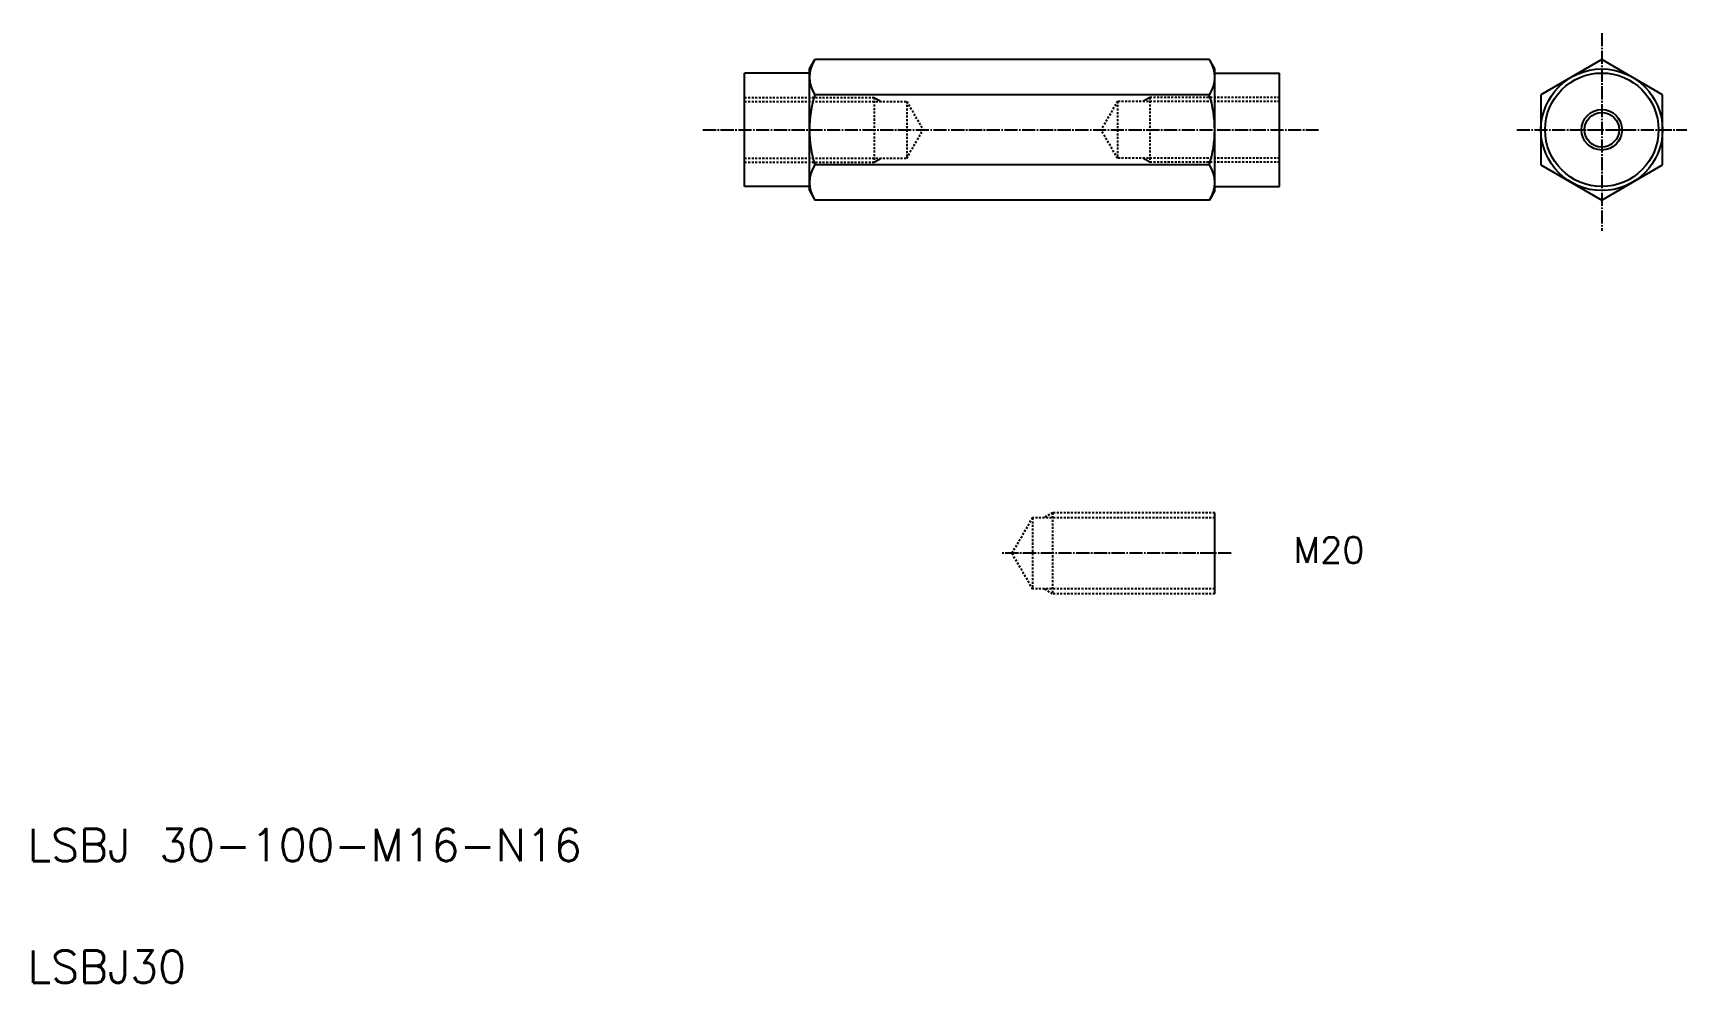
# Model space of a CAD drawing. Extents: x 21 to 429, y 20 to 254.
import ezdxf

# ---------------------------------------------------------------- set-up
doc = ezdxf.new("R2010")
doc.units = 0
doc.header["$LTSCALE"] = 0.25
doc.linetypes.add('CENTER', pattern=[17.5, 13, -1.5, 1.5, -1.5])
doc.linetypes.add('DASHED', pattern=[3.5, 2, -1.5])
doc.layers.get('0').update_dxf_attribs({"linetype": 'CONTINUOUS'})
doc.layers.add('CENTER', color=1, linetype='CENTER')
doc.styles.get("Standard").update_dxf_attribs({"font": 'txt', "height": 6.4, "bigfont": 'BIGFONT'})

msp = doc.modelspace()

# ---------------------------------------------------------------- linework, layer by layer
at = {"linetype": 'CONTINUOUS'}
for p, q in [((212.9, 245.45), (214.23, 247.77)), ((212.9, 215.45), (212.9, 245.45)), ((312.9, 245.45), (311.56, 247.77)), ((312.9, 215.45), (312.9, 245.45)), ((212.9, 244.45), (196.9, 244.45)), ((196.9, 216.45), (196.9, 244.45)), ((312.9, 244.45), (328.9, 244.45)), ((328.9, 216.45), (328.9, 244.45)), ((212.98, 216.45), (196.9, 216.45)), ((312.81, 216.45), (328.9, 216.45)), ((212.9, 215.45), (214.23, 213.13)), ((312.9, 215.45), (311.56, 213.13))]:
    msp.add_line(p, q, dxfattribs=at)
for p, q in [((311.56, 247.77), (214.23, 247.77)), ((408.38, 247.77), (393.38, 239.11)), ((423.38, 239.11), (408.38, 247.77)), ((311.56, 239.11), (214.23, 239.11)), ((393.38, 239.11), (393.38, 221.79)), ((423.38, 221.79), (423.38, 239.11)), ((311.56, 221.79), (214.23, 221.79)), ((393.38, 221.79), (408.38, 213.13)), ((408.38, 213.13), (423.38, 221.79)), ((311.56, 213.13), (214.23, 213.13)), ((312.9, 115.98), (312.9, 135.98)), ((292.9, 115.98), (292.9, 115.98)), ((302.9, 115.98), (302.9, 115.98))]:
    msp.add_line(p, q)
at = {"color": 3, "linetype": 'DASHED'}
for p, q in [((196.9, 238.45), (228.9, 238.45)), ((196.9, 237.45), (236.9, 237.45)), ((228.9, 238.45), (228.9, 222.45)), ((236.9, 237.45), (236.9, 223.45)), ((236.9, 237.45), (240.94, 230.45)), ((288.9, 237.45), (284.85, 230.45)), ((328.9, 237.45), (288.9, 237.45)), ((288.9, 237.45), (288.9, 223.45)), ((328.9, 238.45), (296.9, 238.45)), ((296.9, 238.45), (296.9, 222.45)), ((236.9, 223.45), (240.94, 230.45)), ((288.9, 223.45), (284.85, 230.45)), ((196.9, 223.45), (236.9, 223.45)), ((196.9, 222.45), (228.9, 222.45)), ((328.9, 223.45), (288.9, 223.45)), ((328.9, 222.45), (296.9, 222.45)), ((267.9, 134.73), (262.84, 125.98)), ((312.9, 134.73), (267.9, 134.73)), ((267.9, 134.73), (267.9, 117.23)), ((272.9, 135.98), (270.73, 134.73)), ((312.9, 135.98), (272.9, 135.98)), ((272.9, 135.98), (272.9, 115.98)), ((262.84, 125.98), (267.9, 117.23)), ((312.9, 117.23), (267.9, 117.23)), ((272.9, 115.98), (270.73, 117.23)), ((312.9, 115.98), (272.9, 115.98))]:
    msp.add_line(p, q, dxfattribs=at)
at = {"color": 3}
for p, q in [((228.9, 238.45), (230.63, 237.45)), ((296.9, 238.45), (295.16, 237.45)), ((228.9, 222.45), (230.63, 223.45)), ((296.9, 222.45), (295.16, 223.45))]:
    msp.add_line(p, q, dxfattribs=at)
for radius in [15, 14]:
    msp.add_circle((408.38, 230.45), radius)
at = {"color": 3, "linetype": 'CONTINUOUS'}
msp.add_circle((408.38, 230.45), 5, dxfattribs=at)
at = {"linetype": 'CONTINUOUS'}
msp.add_circle((408.38, 230.45), 4.25, dxfattribs=at)
for centre, radius, start, end in [((220.56, 243.44), 7.67, 145.6158, 214.3842), ((305.23, 243.44), 7.67, 325.6158, 34.3842), ((241.56, 230.45), 28.66, 162.412, 197.588), ((284.23, 230.45), 28.66, 342.412, 17.588), ((220.56, 217.46), 7.67, 145.6158, 214.3842), ((305.23, 217.46), 7.67, 325.6158, 34.3842)]:
    msp.add_arc(centre, radius, start, end)
at = {"layer": 'CENTER', "color": 1, "linetype": 'CENTER'}
for p, q in [((408.38, 254.31), (408.38, 205.53)), ((186.62, 230.45), (338.52, 230.45)), ((387.38, 230.45), (429.38, 230.45)), ((316.96, 125.98), (260.12, 125.98))]:
    msp.add_line(p, q, dxfattribs=at)

# ---------------------------------------------------------------- texts
for s, height, p in [('M20', 6.4, (332.29, 123.59)), ('LSBJ 30-100-M16-N16', 8, (20, 50)), ('LSBJ30', 8, (20, 20))]:
    msp.add_text(s, height=height).set_placement(p)

doc.saveas('drawing.dxf')
